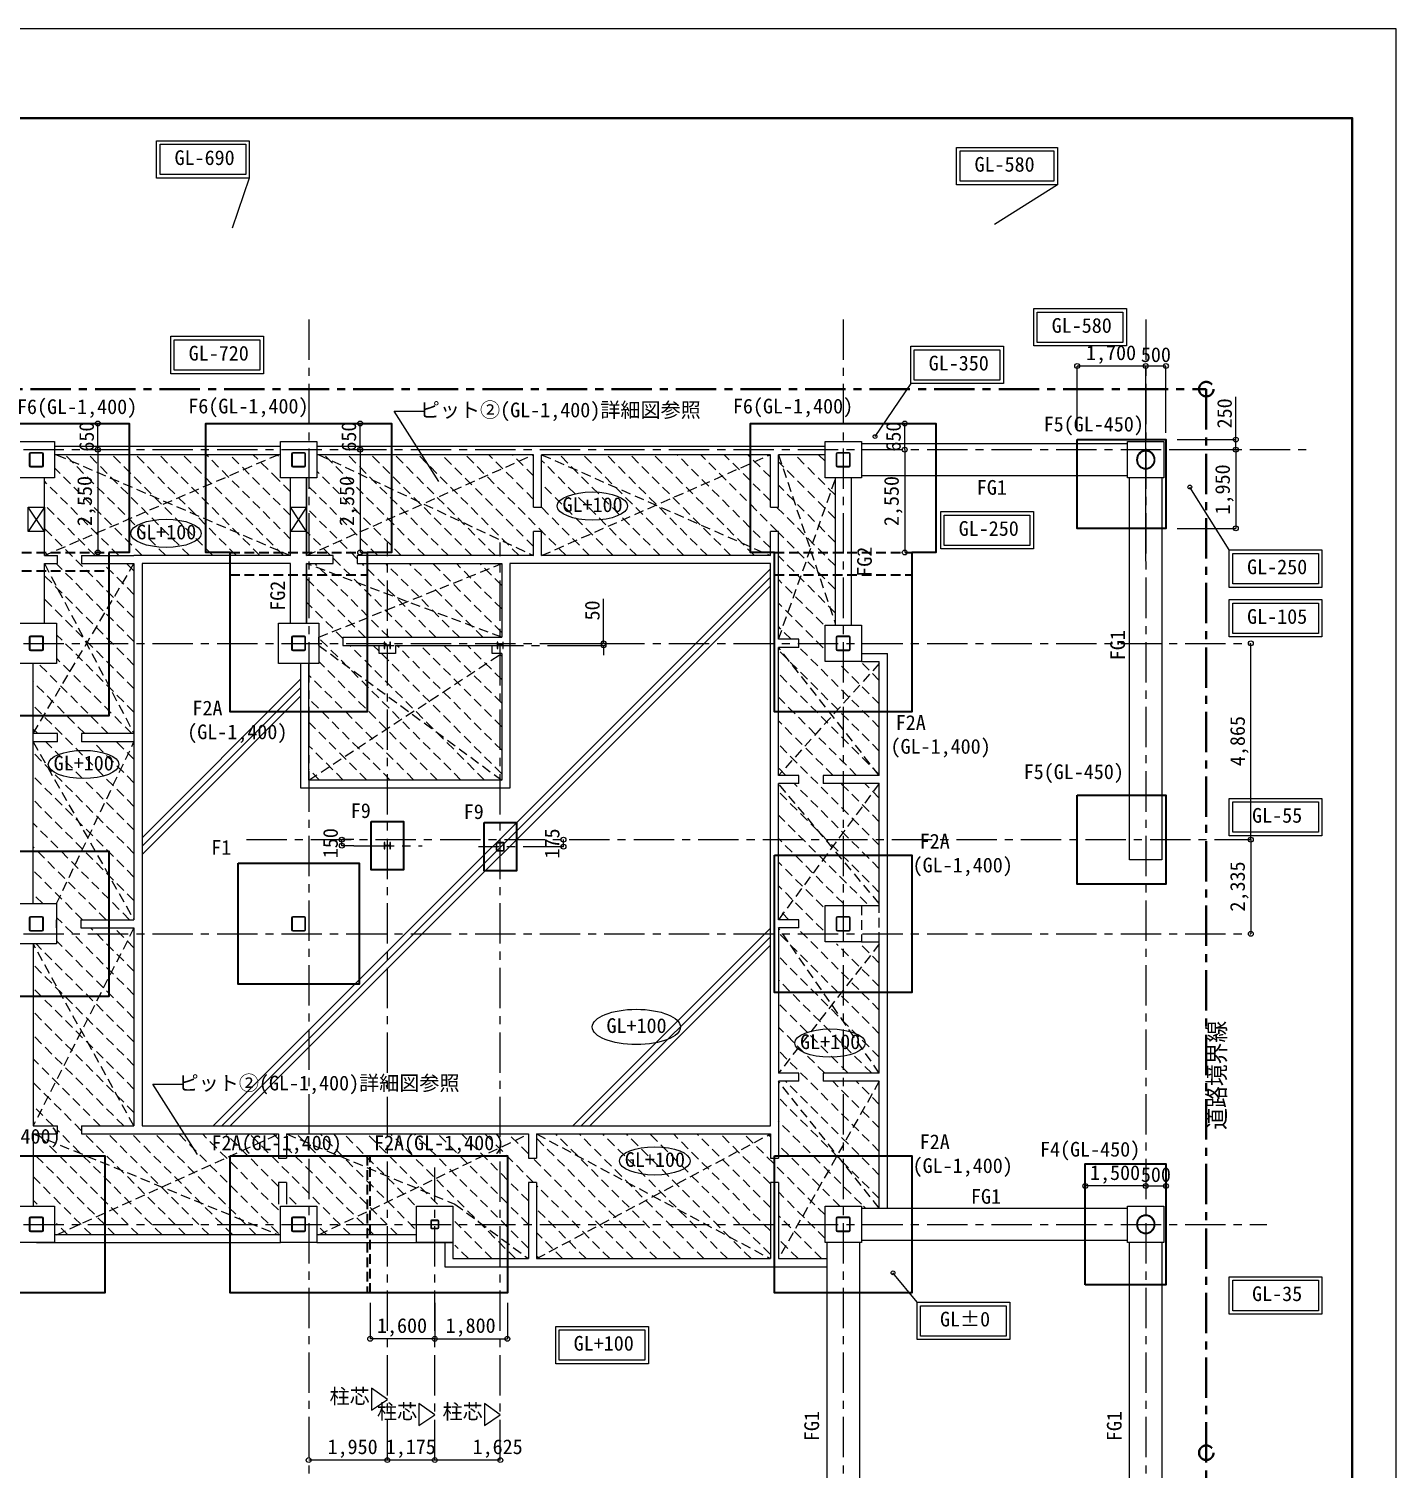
# Model space of a CAD drawing. Units: millimetres at full size, sheet at 1:200. Extents: x -104640 to 71710, y -46154 to 74864.
# Drawn here: x 37814 to 71710, y 39166 to 74864 of the extents above; entities that cross this region are included whole.
import ezdxf
from ezdxf.enums import TextEntityAlignment as Align

# ---------------------------------------------------------------- set-up
doc = ezdxf.new("R2010")
doc.units = ezdxf.units.MM
doc.header["$LTSCALE"] = 200
doc.linetypes.add('CHAIN1', pattern=[8, 5, -1, 1, -1])
doc.linetypes.add('DASHED1', pattern=[1.8, 1.2, -0.6])
for name, color, linetype, lineweight in [('0-0_基準線', 7, 'Continuous', 18), ('0-1_躯体', 2, 'Continuous', 18), ('0-2_間仕切り', 3, 'Continuous', 25), ('0-5_仕上げ', 4, 'Continuous', 9), ('0-7_寸法', 4, 'Continuous', 9), ('0-8_補助線', 4, 'Continuous', 9), ('0-C_ガス設備', 7, 'Continuous', 18), ('0-D_防災設備', 6, 'CHAIN1', 40), ('0-F_', 4, 'Continuous', 9), ('2-2_間仕切り', 1, 'Continuous', 18)]:
    doc.layers.add(name, color=color, linetype=linetype, lineweight=lineweight)
doc.styles.add('ＭＳ ゴシック', font='')
doc.styles.get('ＭＳ ゴシック').set_extended_font_data('MS Gothic')

# ---------------------------------------------------------------- blocks, each defined once
blk = doc.blocks.new('_Small(1)')
at = {"layer": '0-7_寸法', "color": 1, "lineweight": 18}
blk.add_circle((0, 0), 50, dxfattribs=at)

msp = doc.modelspace()

# ---------------------------------------------------------------- linework, layer by layer
at = {"layer": '0-0_基準線'}
for p, q in [((37826.8, 64328.3), (37826.8, 64038.3)), ((37838.8, 64328.3), (37838.8, 64038.3)), ((38146.8, 64358.3), (37856.8, 64358.3)), ((38146.8, 64346.3), (37856.8, 64346.3)), ((38164.8, 64038.3), (38164.8, 64328.3)), ((38176.8, 64038.3), (38176.8, 64328.3)), ((44326.8, 64328.3), (44326.8, 64038.3)), ((44338.8, 64328.3), (44338.8, 64038.3)), ((44646.8, 64358.3), (44356.8, 64358.3)), ((44646.8, 64346.3), (44356.8, 64346.3)), ((44664.8, 64038.3), (44664.8, 64328.3)), ((44676.8, 64038.3), (44676.8, 64328.3)), ((57826.8, 64328.3), (57826.8, 64038.3)), ((57838.8, 64328.3), (57838.8, 64038.3)), ((58146.8, 64358.3), (57856.8, 64358.3)), ((58146.8, 64346.3), (57856.8, 64346.3)), ((58164.8, 64038.3), (58164.8, 64328.3)), ((58176.8, 64038.3), (58176.8, 64328.3)), ((37856.8, 64020.3), (38146.8, 64020.3)), ((37856.8, 64008.3), (38146.8, 64008.3)), ((44356.8, 64020.3), (44646.8, 64020.3)), ((44356.8, 64008.3), (44646.8, 64008.3)), ((57856.8, 64020.3), (58146.8, 64020.3)), ((57856.8, 64008.3), (58146.8, 64008.3)), ((37826.8, 59778.3), (37826.8, 59488.3)), ((37838.8, 59778.3), (37838.8, 59488.3)), ((38146.8, 59808.3), (37856.8, 59808.3)), ((38146.8, 59796.3), (37856.8, 59796.3)), ((38164.8, 59488.3), (38164.8, 59778.3)), ((38176.8, 59488.3), (38176.8, 59778.3)), ((44326.8, 59778.3), (44326.8, 59488.3)), ((44338.8, 59778.3), (44338.8, 59488.3)), ((44646.8, 59808.3), (44356.8, 59808.3)), ((44646.8, 59796.3), (44356.8, 59796.3)), ((44664.8, 59488.3), (44664.8, 59778.3)), ((44676.8, 59488.3), (44676.8, 59778.3)), ((57826.8, 59778.3), (57826.8, 59488.3)), ((57838.8, 59778.3), (57838.8, 59488.3)), ((58146.8, 59808.3), (57856.8, 59808.3)), ((58146.8, 59796.3), (57856.8, 59796.3)), ((58164.8, 59488.3), (58164.8, 59778.3)), ((58176.8, 59488.3), (58176.8, 59778.3)), ((37856.8, 59470.3), (38146.8, 59470.3)), ((37856.8, 59458.3), (38146.8, 59458.3)), ((44356.8, 59470.3), (44646.8, 59470.3)), ((44356.8, 59458.3), (44646.8, 59458.3)), ((46758.8, 59586.8), (46644.8, 59586.8)), ((46644.8, 59579.8), (46758.8, 59579.8)), ((49558.8, 59586.8), (49444.8, 59586.8)), ((49444.8, 59579.8), (49558.8, 59579.8)), ((57856.8, 59470.3), (58146.8, 59470.3)), ((57856.8, 59458.3), (58146.8, 59458.3)), ((46758.8, 54621.8), (46644.8, 54621.8)), ((49401.8, 54670.8), (49401.8, 54515.8)), ((49410.8, 54670.8), (49410.8, 54515.8)), ((49579.3, 54693.3), (49424.3, 54693.3)), ((49579.3, 54684.3), (49424.3, 54684.3)), ((49592.8, 54515.8), (49592.8, 54670.8)), ((49601.8, 54515.8), (49601.8, 54670.8)), ((46644.8, 54614.8), (46758.8, 54614.8)), ((49424.3, 54502.3), (49579.3, 54502.3)), ((49424.3, 54493.3), (49579.3, 54493.3)), ((38146.8, 52858.3), (37856.8, 52858.3)), ((38146.8, 52846.3), (37856.8, 52846.3)), ((44646.8, 52858.3), (44356.8, 52858.3)), ((44646.8, 52846.3), (44356.8, 52846.3)), ((58146.8, 52858.3), (57856.8, 52858.3)), ((58146.8, 52846.3), (57856.8, 52846.3)), ((37826.8, 52828.3), (37826.8, 52538.3)), ((37838.8, 52828.3), (37838.8, 52538.3)), ((37856.8, 52520.3), (38146.8, 52520.3)), ((37856.8, 52508.3), (38146.8, 52508.3)), ((38164.8, 52538.3), (38164.8, 52828.3)), ((38176.8, 52538.3), (38176.8, 52828.3)), ((44326.8, 52828.3), (44326.8, 52538.3)), ((44338.8, 52828.3), (44338.8, 52538.3)), ((44356.8, 52520.3), (44646.8, 52520.3)), ((44356.8, 52508.3), (44646.8, 52508.3)), ((44664.8, 52538.3), (44664.8, 52828.3)), ((44676.8, 52538.3), (44676.8, 52828.3)), ((57826.8, 52828.3), (57826.8, 52538.3)), ((57838.8, 52828.3), (57838.8, 52538.3)), ((57856.8, 52520.3), (58146.8, 52520.3)), ((57856.8, 52508.3), (58146.8, 52508.3)), ((58164.8, 52538.3), (58164.8, 52828.3)), ((58176.8, 52538.3), (58176.8, 52828.3)), ((37826.8, 45378.3), (37826.8, 45088.3)), ((37838.8, 45378.3), (37838.8, 45088.3)), ((38146.8, 45408.3), (37856.8, 45408.3)), ((38146.8, 45396.3), (37856.8, 45396.3)), ((38164.8, 45088.3), (38164.8, 45378.3)), ((38176.8, 45088.3), (38176.8, 45378.3)), ((44326.8, 45378.3), (44326.8, 45088.3)), ((44338.8, 45378.3), (44338.8, 45088.3)), ((44646.8, 45408.3), (44356.8, 45408.3)), ((44646.8, 45396.3), (44356.8, 45396.3)), ((44664.8, 45088.3), (44664.8, 45378.3)), ((44676.8, 45088.3), (44676.8, 45378.3)), ((57826.8, 45378.3), (57826.8, 45088.3)), ((57838.8, 45378.3), (57838.8, 45088.3)), ((58146.8, 45408.3), (57856.8, 45408.3)), ((58146.8, 45396.3), (57856.8, 45396.3)), ((58164.8, 45088.3), (58164.8, 45378.3)), ((58176.8, 45088.3), (58176.8, 45378.3)), ((37856.8, 45070.3), (38146.8, 45070.3)), ((37856.8, 45058.3), (38146.8, 45058.3)), ((44356.8, 45070.3), (44646.8, 45070.3)), ((44356.8, 45058.3), (44646.8, 45058.3)), ((47776.8, 45310.8), (47776.8, 45155.8)), ((47785.8, 45310.8), (47785.8, 45155.8)), ((47954.3, 45333.3), (47799.3, 45333.3)), ((47954.3, 45324.3), (47799.3, 45324.3)), ((47799.3, 45142.3), (47954.3, 45142.3)), ((47799.3, 45133.3), (47954.3, 45133.3)), ((47967.8, 45155.8), (47967.8, 45310.8)), ((47976.8, 45155.8), (47976.8, 45310.8)), ((57856.8, 45070.3), (58146.8, 45070.3)), ((57856.8, 45058.3), (58146.8, 45058.3))]:
    msp.add_line(p, q, dxfattribs=at)
at = {"layer": '0-0_基準線', "color": 6, "lineweight": 40}
msp.add_lwpolyline([(70618.7, 18050.8), (-8581.3, 18050.8), (-8581.3, 72650.8), (70618.7, 72650.8)], close=True, dxfattribs=at)
at = {"layer": '0-0_基準線'}
for points in [[(46636.8, 59594.8), (46636.8, 59658.3), (46626.8, 59658.3), (46626.8, 59508.3), (46636.8, 59508.3), (46636.8, 59571.8)], [(46776.8, 59508.3), (46776.8, 59658.3), (46766.8, 59658.3), (46766.8, 59594.8)], [(49436.8, 59594.8), (49436.8, 59658.3), (49426.8, 59658.3), (49426.8, 59508.3), (49436.8, 59508.3), (49436.8, 59571.8)], [(49576.8, 59508.3), (49576.8, 59658.3), (49566.8, 59658.3), (49566.8, 59594.8)], [(46766.8, 59571.8), (46766.8, 59508.3), (46776.8, 59508.3)], [(49566.8, 59571.8), (49566.8, 59508.3), (49576.8, 59508.3)], [(46636.8, 54629.8), (46636.8, 54693.3), (46626.8, 54693.3), (46626.8, 54543.3), (46636.8, 54543.3), (46636.8, 54606.8)], [(46776.8, 54543.3), (46776.8, 54693.3), (46766.8, 54693.3), (46766.8, 54629.8)], [(46766.8, 54606.8), (46766.8, 54543.3), (46776.8, 54543.3)]]:
    msp.add_lwpolyline(points, dxfattribs=at)
for centre, radius, start, end in [((37856.8, 64328.3), 30, 90, 180), ((37856.8, 64328.3), 18, 90, 180), ((38146.8, 64328.3), 30, 0, 90), ((38146.8, 64328.3), 18, 0, 90), ((44356.8, 64328.3), 30, 90, 180), ((44356.8, 64328.3), 18, 90, 180), ((44646.8, 64328.3), 30, 0, 90), ((44646.8, 64328.3), 18, 0, 90), ((57856.8, 64328.3), 30, 90, 180), ((57856.8, 64328.3), 18, 90, 180), ((58146.8, 64328.3), 30, 0, 90), ((58146.8, 64328.3), 18, 0, 90), ((65501.8, 64183.3), 228.6, 0, 180), ((65501.8, 64183.3), 212.6, 0, 180), ((37856.8, 64038.3), 30, 180, 270), ((37856.8, 64038.3), 18, 180, 270), ((38146.8, 64038.3), 18, 270, 0), ((38146.8, 64038.3), 30, 270, 0), ((44356.8, 64038.3), 30, 180, 270), ((44356.8, 64038.3), 18, 180, 270), ((44646.8, 64038.3), 18, 270, 0), ((44646.8, 64038.3), 30, 270, 0), ((57856.8, 64038.3), 30, 180, 270), ((57856.8, 64038.3), 18, 180, 270), ((58146.8, 64038.3), 18, 270, 0), ((58146.8, 64038.3), 30, 270, 0), ((65501.8, 64183.3), 228.6, 180, 0), ((65501.8, 64183.3), 212.6, 180, 0), ((37856.8, 59778.3), 30, 90, 180), ((37856.8, 59778.3), 18, 90, 180), ((38146.8, 59778.3), 30, 0, 90), ((38146.8, 59778.3), 18, 0, 90), ((44356.8, 59778.3), 30, 90, 180), ((44356.8, 59778.3), 18, 90, 180), ((44646.8, 59778.3), 30, 0, 90), ((44646.8, 59778.3), 18, 0, 90), ((57856.8, 59778.3), 30, 90, 180), ((57856.8, 59778.3), 18, 90, 180), ((58146.8, 59778.3), 30, 0, 90), ((58146.8, 59778.3), 18, 0, 90), ((37856.8, 59488.3), 30, 180, 270), ((37856.8, 59488.3), 18, 180, 270), ((38146.8, 59488.3), 18, 270, 0), ((38146.8, 59488.3), 30, 270, 0), ((44356.8, 59488.3), 30, 180, 270), ((44356.8, 59488.3), 18, 180, 270), ((44646.8, 59488.3), 18, 270, 0), ((44646.8, 59488.3), 30, 270, 0), ((46644.8, 59594.8), 8, 180, 270), ((46644.8, 59571.8), 8, 90, 180), ((46758.8, 59594.8), 8, 270, 0), ((46758.8, 59571.8), 8, 0, 90), ((49444.8, 59594.8), 8, 180, 270), ((49444.8, 59571.8), 8, 90, 180), ((49558.8, 59594.8), 8, 270, 0), ((49558.8, 59571.8), 8, 0, 90), ((57856.8, 59488.3), 30, 180, 270), ((57856.8, 59488.3), 18, 180, 270), ((58146.8, 59488.3), 18, 270, 0), ((58146.8, 59488.3), 30, 270, 0), ((46644.8, 54629.8), 8, 180, 270), ((46758.8, 54629.8), 8, 270, 0), ((49424.3, 54670.8), 22.5, 90, 180), ((49424.3, 54670.8), 13.5, 90, 180), ((49579.3, 54670.8), 22.5, 0, 90), ((49579.3, 54670.8), 13.5, 0, 90), ((46644.8, 54606.8), 8, 90, 180), ((46758.8, 54606.8), 8, 0, 90), ((49424.3, 54515.8), 22.5, 180, 270), ((49424.3, 54515.8), 13.5, 180, 270), ((49579.3, 54515.8), 13.5, 270, 0), ((49579.3, 54515.8), 22.5, 270, 0), ((37856.8, 52828.3), 30, 90, 180), ((37856.8, 52828.3), 18, 90, 180), ((38146.8, 52828.3), 30, 0, 90), ((38146.8, 52828.3), 18, 0, 90), ((44356.8, 52828.3), 30, 90, 180), ((44356.8, 52828.3), 18, 90, 180), ((44646.8, 52828.3), 30, 0, 90), ((44646.8, 52828.3), 18, 0, 90), ((57856.8, 52828.3), 30, 90, 180), ((57856.8, 52828.3), 18, 90, 180), ((58146.8, 52828.3), 30, 0, 90), ((58146.8, 52828.3), 18, 0, 90), ((37856.8, 52538.3), 30, 180, 270), ((37856.8, 52538.3), 18, 180, 270), ((38146.8, 52538.3), 18, 270, 0), ((38146.8, 52538.3), 30, 270, 0), ((44356.8, 52538.3), 30, 180, 270), ((44356.8, 52538.3), 18, 180, 270), ((44646.8, 52538.3), 18, 270, 0), ((44646.8, 52538.3), 30, 270, 0), ((57856.8, 52538.3), 30, 180, 270), ((57856.8, 52538.3), 18, 180, 270), ((58146.8, 52538.3), 18, 270, 0), ((58146.8, 52538.3), 30, 270, 0), ((37856.8, 45378.3), 30, 90, 180), ((37856.8, 45378.3), 18, 90, 180), ((38146.8, 45378.3), 30, 0, 90), ((38146.8, 45378.3), 18, 0, 90), ((44356.8, 45378.3), 30, 90, 180), ((44356.8, 45378.3), 18, 90, 180), ((44646.8, 45378.3), 30, 0, 90), ((44646.8, 45378.3), 18, 0, 90), ((57856.8, 45378.3), 30, 90, 180), ((57856.8, 45378.3), 18, 90, 180), ((58146.8, 45378.3), 30, 0, 90), ((58146.8, 45378.3), 18, 0, 90), ((65501.8, 45233.3), 228.6, 0, 180), ((65501.8, 45233.3), 212.6, 0, 180), ((37856.8, 45088.3), 30, 180, 270), ((37856.8, 45088.3), 18, 180, 270), ((38146.8, 45088.3), 18, 270, 0), ((38146.8, 45088.3), 30, 270, 0), ((44356.8, 45088.3), 30, 180, 270), ((44356.8, 45088.3), 18, 180, 270), ((44646.8, 45088.3), 18, 270, 0), ((44646.8, 45088.3), 30, 270, 0), ((47799.3, 45310.8), 22.5, 90, 180), ((47799.3, 45155.8), 22.5, 180, 270), ((47799.3, 45310.8), 13.5, 90, 180), ((47799.3, 45155.8), 13.5, 180, 270), ((47954.3, 45310.8), 22.5, 0, 90), ((47954.3, 45310.8), 13.5, 0, 90), ((47954.3, 45155.8), 13.5, 270, 0), ((47954.3, 45155.8), 22.5, 270, 0), ((57856.8, 45088.3), 30, 180, 270), ((57856.8, 45088.3), 18, 180, 270), ((58146.8, 45088.3), 18, 270, 0), ((58146.8, 45088.3), 30, 270, 0), ((65501.8, 45233.3), 228.6, 180, 0), ((65501.8, 45233.3), 212.6, 180, 0)]:
    msp.add_arc(centre, radius, start, end, dxfattribs=at)
at = {"layer": '0-1_躯体', "linetype": 'DASHED1', "lineweight": 35}
for p, q in [((36201.8, 61883.1), (39801.8, 61883.1)), ((42801.8, 61883.1), (46201.8, 61883.1)), ((56301.8, 61883.1), (59701.8, 61883.1)), ((36201.8, 61433.3), (39801.8, 61433.3)), ((42801.8, 61333.3), (46201.8, 61333.3)), ((56301.8, 61333.3), (59701.8, 61333.3)), ((46201.8, 46933.3), (46201.8, 43533.3)), ((46276.8, 43533.3), (46276.8, 46933.3))]:
    msp.add_line(p, q, dxfattribs=at)
at = {"layer": '0-1_躯体', "lineweight": 35}
msp.add_line((42801.8, 46933.3), (46276.8, 46933.3), dxfattribs=at)
for points in [[(35701.8, 65083.1), (40301.8, 65083.1), (40301.8, 61883.1), (39801.8, 61883.1)], [(42801.8, 61883.1), (42201.8, 61883.1), (42201.8, 65083.1), (46801.8, 65083.1), (46801.8, 61883.1), (46201.8, 61883.1)], [(56301.8, 61883.1), (55701.8, 61883.1), (55701.8, 65083.1), (60301.8, 65083.1), (60301.8, 61883.1), (59701.8, 61883.1)], [(39801.8, 61883.1), (39801.8, 57833.3), (36201.8, 57833.3), (36201.8, 61883.1)], [(46201.8, 61883.1), (46201.8, 58983.3), (46201.8, 57933.3), (42801.8, 57933.3), (42801.8, 61883.1)], [(59701.8, 61883.1), (59701.8, 57933.3), (56301.8, 57933.3), (56301.8, 61883.1)], [(46276.8, 43533.3), (42801.8, 43533.3), (42801.8, 46933.3)], [(46276.8, 46933.3), (49676.8, 46933.3), (49676.8, 43533.3), (46276.8, 43533.3)]]:
    msp.add_lwpolyline(points, dxfattribs=at)
for points in [[(63801.8, 64683.3), (66001.7, 64683.3), (66001.7, 62483.3), (63801.8, 62483.3)], [(63801.8, 55868.3), (66001.7, 55868.3), (66001.7, 53668.3), (63801.8, 53668.3)], [(46301.8, 55218.3), (47101.8, 55218.3), (47101.8, 54018.3), (46301.8, 54018.3)], [(49101.8, 55193.3), (49901.8, 55193.3), (49901.8, 53993.3), (49101.8, 53993.3)], [(36201.8, 54483.3), (39801.8, 54483.3), (39801.8, 50883.3), (36201.8, 50883.3)], [(56301.8, 54383.3), (59701.8, 54383.3), (59701.8, 50983.3), (56301.8, 50983.3)], [(43001.8, 54183.3), (46001.8, 54183.3), (46001.8, 51183.3), (43001.8, 51183.3)], [(36301.8, 46933.3), (39701.8, 46933.3), (39701.8, 43533.3), (36301.8, 43533.3)], [(56301.8, 46933.3), (59701.8, 46933.3), (59701.8, 43533.3), (56301.8, 43533.3)], [(64001.7, 43733.3), (64001.7, 46733.3), (66001.8, 46733.3), (66001.8, 43733.3)]]:
    msp.add_lwpolyline(points, close=True, dxfattribs=at)
at = {"layer": '0-2_間仕切り'}
for p, q in [((44051.8, 64508.3), (38451.8, 64508.3)), ((44051.8, 64308.3), (38451.8, 64308.3)), ((57551.8, 64508.3), (44951.8, 64508.3)), ((50326.8, 64308.3), (44951.8, 64308.3)), ((50326.8, 63008.3), (50326.8, 64308.3)), ((50526.8, 63008.3), (50526.8, 64308.3)), ((56196.8, 64308.3), (50526.8, 64308.3)), ((56196.8, 63008.3), (56196.8, 64308.3)), ((56396.8, 63008.3), (56396.8, 64308.3)), ((57551.8, 64308.3), (56396.8, 64308.3)), ((58451.8, 64583.3), (65051.8, 64583.3)), ((38201.8, 61808.3), (38201.8, 63733.3)), ((44301.8, 61808.3), (44301.8, 63733.3)), ((44701.8, 63733.3), (44701.8, 61808.3)), ((44701.8, 61808.3), (44701.8, 63733.3)), ((57801.8, 63733.3), (57801.8, 60083.3)), ((58201.8, 63733.3), (58201.8, 60083.3)), ((65051.8, 63783.3), (58451.8, 63783.3)), ((38201.8, 63008.3), (37801.8, 62408.3)), ((38201.8, 62408.3), (37801.8, 63008.3)), ((44701.8, 63008.3), (44301.8, 62408.3)), ((44701.8, 62408.3), (44301.8, 63008.3)), ((50326.8, 63008.3), (50526.8, 63008.3)), ((56196.8, 63008.3), (56396.8, 63008.3)), ((50526.8, 62408.3), (50326.8, 62408.3)), ((50326.8, 61808.3), (50326.8, 62408.3)), ((50526.8, 61808.3), (50526.8, 62408.3)), ((56396.8, 62408.3), (56196.8, 62408.3)), ((56196.8, 61808.3), (56196.8, 62408.3)), ((56396.8, 61808.3), (56396.8, 62408.3)), ((38201.8, 61808.3), (38521.8, 61808.3)), ((38521.8, 61608.3), (38521.8, 61808.3)), ((39121.8, 61808.3), (39121.8, 61608.3)), ((39121.8, 61808.3), (40421.8, 61808.3)), ((44301.8, 61808.3), (40421.8, 61808.3)), ((45356.8, 61808.3), (44701.8, 61808.3)), ((45356.8, 61608.3), (45356.8, 61808.3)), ((45956.8, 61808.3), (45956.8, 61608.3)), ((50326.8, 61808.3), (45956.8, 61808.3)), ((56196.8, 61808.3), (50526.8, 61808.3)), ((56396.8, 59733.3), (56396.8, 61808.3)), ((38201.8, 61608.3), (38521.8, 61608.3)), ((38201.8, 60133.3), (38201.8, 61608.3)), ((39121.8, 61608.3), (40421.8, 61608.3)), ((40421.8, 61608.3), (40421.8, 52783.3)), ((40421.8, 61608.3), (40421.8, 52783.3)), ((44301.8, 60133.3), (44301.8, 61608.3)), ((44701.8, 61608.3), (44701.8, 60133.3)), ((45001.8, 59583.3), (45001.8, 59783.3)), ((45601.8, 59783.3), (45601.8, 59583.3)), ((45601.8, 59783.3), (49536.8, 59783.3)), ((56902.4, 59733.3), (56396.8, 59733.3)), ((56902.4, 59533.3), (56902.4, 59733.3)), ((45601.8, 59583.3), (46501.8, 59583.3)), ((46901.8, 59583.3), (49301.8, 59583.3)), ((56902.4, 59533.3), (56396.8, 59533.3)), ((56396.8, 56358.3), (56396.8, 59533.3)), ((58451.8, 59383.3), (59096.8, 59383.3)), ((59096.8, 45633.3), (59096.8, 59383.3)), ((37921.8, 53183.3), (37921.8, 59133.3)), ((58451.8, 59183.3), (58896.8, 59183.3)), ((58896.8, 56358.3), (58896.8, 59183.3)), ((38521.8, 57395.8), (37921.8, 57395.8)), ((38521.8, 57195.8), (37921.8, 57195.8)), ((38521.8, 57195.8), (38521.8, 57395.8)), ((39121.8, 57395.8), (39121.8, 57195.8)), ((40421.8, 57395.8), (39121.8, 57395.8)), ((40421.8, 57195.8), (39121.8, 57195.8)), ((56902.4, 56358.3), (56396.8, 56358.3)), ((56902.4, 56158.3), (56396.8, 56158.3)), ((56396.8, 52783.3), (56396.8, 56158.3)), ((56902.4, 56158.3), (56902.4, 56358.3)), ((57502.4, 56358.3), (57502.4, 56158.3)), ((58896.8, 56358.3), (57502.4, 56358.3)), ((58896.8, 56158.3), (57502.4, 56158.3)), ((58896.8, 53133.3), (58896.8, 56158.3)), ((57551.8, 53133.3), (58451.8, 53133.3)), ((38501.8, 52583.3), (38501.8, 52783.3)), ((39101.8, 52783.3), (39101.8, 52583.3)), ((39101.8, 52783.3), (40421.8, 52783.3)), ((39101.8, 52583.3), (40421.8, 52583.3)), ((40421.8, 52583.3), (40421.8, 47673.3)), ((40421.8, 52583.3), (40421.8, 47673.3)), ((56901.8, 52783.3), (56396.8, 52783.3)), ((56901.8, 52583.3), (56396.8, 52583.3)), ((56396.8, 52583.3), (56396.8, 48978.3)), ((56901.8, 52583.3), (56901.8, 52783.3)), ((37921.8, 52183.3), (37921.8, 47673.3)), ((58451.8, 52233.3), (58896.8, 52233.3)), ((58896.8, 48978.3), (58896.8, 52233.3)), ((56902.4, 48978.3), (56396.8, 48978.3)), ((56902.4, 48778.3), (56902.4, 48978.3)), ((57502.4, 48978.3), (57502.4, 48778.3)), ((58896.8, 48978.3), (57502.4, 48978.3)), ((56902.4, 48778.3), (56396.8, 48778.3)), ((56396.8, 48778.3), (56396.8, 46873.3)), ((58896.8, 48778.3), (57502.4, 48778.3)), ((58896.8, 45633.3), (58896.8, 48778.3)), ((37921.8, 47673.3), (38521.8, 47673.3)), ((38521.8, 47473.3), (38521.8, 47673.3)), ((39121.8, 47673.3), (39121.8, 47473.3)), ((39121.8, 47673.3), (40421.8, 47673.3)), ((37921.8, 47473.3), (38521.8, 47473.3)), ((37921.8, 47473.3), (37921.8, 45683.3)), ((39121.8, 47473.3), (44001.8, 47473.3)), ((44001.8, 47473.3), (44001.8, 46873.3)), ((44201.8, 47473.3), (50199.3, 47473.3)), ((44201.8, 47473.3), (44201.8, 46873.3)), ((50199.3, 47473.3), (50199.3, 46873.3)), ((50399.3, 47473.3), (56196.8, 47473.3)), ((50399.3, 47473.3), (50399.3, 46873.3)), ((50446.8, 47473.3), (50448.8, 47473.3)), ((56196.8, 47473.3), (56196.8, 46873.3)), ((44001.8, 46873.3), (44201.8, 46873.3)), ((50199.3, 46873.3), (50399.3, 46873.3)), ((56196.8, 46873.3), (56396.8, 46873.3)), ((44201.8, 46273.3), (44001.8, 46273.3)), ((44001.8, 46273.3), (44001.8, 45733.3)), ((44201.8, 46273.3), (44201.8, 45733.3)), ((50399.3, 46273.3), (50199.3, 46273.3)), ((50199.3, 46273.3), (50199.3, 44383.3)), ((50399.3, 46273.3), (50399.3, 44383.3)), ((56396.8, 46273.3), (56196.8, 46273.3)), ((56196.8, 46273.3), (56196.8, 44383.3)), ((56396.8, 46273.3), (56396.8, 44383.3)), ((58451.8, 45633.3), (65051.8, 45633.3)), ((38451.8, 44983.3), (44051.8, 44983.3)), ((44951.8, 44983.3), (47426.8, 44983.3)), ((38001.8, 44783.3), (44051.8, 44783.3)), ((44951.8, 44783.3), (48326.8, 44783.3)), ((48326.8, 44783.3), (48326.8, 44383.3)), ((57601.8, 36083.3), (57601.8, 44783.3)), ((58401.8, 44783.3), (58401.8, 36083.3)), ((65051.8, 44833.3), (58451.8, 44833.3)), ((65101.8, 36083.3), (65101.8, 44783.3)), ((65901.8, 44783.3), (65901.8, 36083.3)), ((48326.8, 44383.3), (50199.3, 44383.3)), ((50399.3, 44383.3), (56196.8, 44383.3)), ((56396.8, 44383.3), (57601.8, 44383.3))]:
    msp.add_line(p, q, dxfattribs=at)
at = {"layer": '0-2_間仕切り', "linetype": 'DASHED1'}
for p, q in [((58451.8, 53133.3), (58451.8, 52233.3)), ((58896.8, 52233.3), (58896.8, 53133.3)), ((48326.8, 44783.3), (48326.8, 44383.3)), ((48326.8, 44383.3), (48328.8, 44383.3))]:
    msp.add_line(p, q, dxfattribs=at)
at = {"layer": '0-2_間仕切り'}
for points in [[(37551.8, 64633.3), (38451.8, 64633.3), (38451.8, 63733.3), (37551.8, 63733.3)], [(44051.8, 64633.3), (44951.8, 64633.3), (44951.8, 63733.3), (44051.8, 63733.3)], [(57551.8, 64633.3), (58451.8, 64633.3), (58451.8, 63733.3), (57551.8, 63733.3)], [(65051.8, 64633.3), (65951.8, 64633.3), (65951.8, 63733.3), (65051.8, 63733.3)], [(37801.8, 62408.3), (37801.8, 63008.3), (38201.8, 63008.3), (38201.8, 62408.3)], [(44301.8, 62408.3), (44301.8, 63008.3), (44701.8, 63008.3), (44701.8, 62408.3)], [(37501.8, 60133.3), (38501.8, 60133.3), (38501.8, 59133.3), (37501.8, 59133.3)], [(44001.8, 60133.3), (45001.8, 60133.3), (45001.8, 59133.3), (44001.8, 59133.3)], [(57551.8, 60083.3), (58451.8, 60083.3), (58451.8, 59183.3), (57551.8, 59183.3)], [(37501.8, 53183.3), (38501.8, 53183.3), (38501.8, 52183.3), (37501.8, 52183.3)], [(37551.8, 45683.3), (38451.8, 45683.3), (38451.8, 44783.3), (37551.8, 44783.3)], [(44051.8, 45683.3), (44951.8, 45683.3), (44951.8, 44783.3), (44051.8, 44783.3)], [(47426.8, 45683.3), (48326.8, 45683.3), (48326.8, 44783.3), (47426.8, 44783.3)], [(57551.8, 45683.3), (58451.8, 45683.3), (58451.8, 44783.3), (57551.8, 44783.3)], [(65051.8, 45683.3), (65951.8, 45683.3), (65951.8, 44783.3), (65051.8, 44783.3)]]:
    msp.add_lwpolyline(points, close=True, dxfattribs=at)
for points in [[(65901.8, 63733.3), (65901.8, 54268.3), (65101.8, 54268.3), (65101.8, 63733.3)], [(44301.8, 61608.3), (40621.8, 61608.3), (40621.8, 47673.3), (50646.8, 47673.3), (56196.8, 47673.3), (56196.8, 61608.3), (49736.8, 61608.3)], [(49736.8, 61608.3), (49736.8, 56043.3), (44556.8, 56043.3), (44556.8, 59133.3)], [(44701.8, 60133.3), (44701.8, 61608.3), (45356.8, 61608.3)], [(45956.8, 61608.3), (49536.8, 61608.3), (49536.8, 59783.3)], [(49536.8, 59383.3), (49536.8, 56243.3), (44756.8, 56243.3), (44756.8, 59133.3)], [(46901.8, 59583.3), (46901.8, 59383.3), (46501.8, 59383.3), (46501.8, 59583.3)], [(49536.8, 59383.3), (49301.8, 59383.3), (49301.8, 59583.3)], [(58451.8, 52233.3), (57551.8, 52233.3), (57551.8, 53133.3)], [(58451.8, 53133.3), (58896.8, 53133.3), (58898.8, 53133.3)], [(48126.8, 44783.3), (48126.8, 44183.3), (57601.8, 44183.3)]]:
    msp.add_lwpolyline(points, dxfattribs=at)
at = {"layer": '0-5_仕上げ'}
for p, q in [((43280, 71161.9), (42854.5, 69922.6)), ((63310.3, 70996.8), (61748.1, 70012.8)), ((59675.4, 66070.2), (58789.9, 64756.3)), ((46871.6, 65390.8), (47599.1, 65390.8)), ((47975.1, 63644.4), (46871.6, 65390.8)), ((67568.6, 61948.7), (66593.8, 63506)), ((40892.8, 48708.7), (41620.3, 48708.7)), ((41996.3, 46962.4), (40892.8, 48708.7)), ((59832.6, 43305.1), (59235.4, 44031.2)), ((67568.6, 43934.4), (67570.6, 43934.4))]:
    msp.add_line(p, q, dxfattribs=at)
for points in [[(40981.4, 72089.8), (43280, 72089.8), (43280, 71161.9), (40981.4, 71161.9)], [(41069, 72002.2), (43192.4, 72002.2), (43192.4, 71249.5), (41069, 71249.5)], [(60811.6, 71924.7), (63310.3, 71924.7), (63310.3, 70996.8), (60811.6, 70996.8)], [(60899.2, 71837), (63222.6, 71837), (63222.6, 71084.4), (60899.2, 71084.4)], [(62723.9, 67931.2), (65022.6, 67931.2), (65022.6, 67003.4), (62723.9, 67003.4)], [(62811.6, 67843.6), (64935, 67843.6), (64935, 67091), (62811.6, 67091)], [(41332.2, 67243.8), (43630.9, 67243.8), (43630.9, 66315.9), (41332.2, 66315.9)], [(41419.8, 67156.2), (43543.2, 67156.2), (43543.2, 66403.5), (41419.8, 66403.5)], [(59675.4, 66998.1), (61974.1, 66998.1), (61974.1, 66070.2), (59675.4, 66070.2)], [(59763, 66910.5), (61886.5, 66910.5), (61886.5, 66157.8), (59763, 66157.8)], [(60419.2, 62899.6), (62717.9, 62899.6), (62717.9, 61971.7), (60419.2, 61971.7)], [(60506.8, 62811.9), (62630.3, 62811.9), (62630.3, 62059.3), (60506.8, 62059.3)], [(67568.6, 61948.7), (69867.3, 61948.7), (69867.3, 61020.8), (67568.6, 61020.8)], [(67656.2, 61861.1), (69779.7, 61861.1), (69779.7, 61108.4), (67656.2, 61108.4)], [(67568.6, 60718.5), (69867.3, 60718.5), (69867.3, 59790.6), (67568.6, 59790.6)], [(67656.2, 60630.9), (69779.7, 60630.9), (69779.7, 59878.2), (67656.2, 59878.2)], [(67568.6, 55789.6), (69867.3, 55789.6), (69867.3, 54861.7), (67568.6, 54861.7)], [(67656.2, 55702), (69779.7, 55702), (69779.7, 54949.3), (67656.2, 54949.3)], [(67568.6, 43934.4), (69867.3, 43934.4), (69867.3, 43006.5), (67568.6, 43006.5)], [(67656.2, 43846.8), (69779.7, 43846.8), (69779.7, 43094.2), (67656.2, 43094.2)], [(59832.6, 43305.1), (62131.2, 43305.1), (62131.2, 42377.2), (59832.6, 42377.2)], [(59920.2, 43217.5), (62043.6, 43217.5), (62043.6, 42464.8), (59920.2, 42464.8)], [(50875.3, 42705.3), (53174, 42705.3), (53174, 41777.4), (50875.3, 41777.4)], [(50962.9, 42617.7), (53086.3, 42617.7), (53086.3, 41865), (50962.9, 41865)]]:
    msp.add_lwpolyline(points, close=True, dxfattribs=at)
for centre in [(58790.9, 64757.3), (66594.8, 63507.1), (59236.4, 44032.3)]:
    msp.add_circle(centre, 46.8, dxfattribs=at)
for centre, major_axis, ratio in [((51784.5, 63036.3), (-873.7, 0), 0.399522), ((41216.5, 62359.5), (-873.7, 0), 0.399522), ((39171, 56631.5), (-873.7, 0), 0.399522), ((52874.6, 50125.2), (-1094.4, 0), 0.400389), ((57674.4, 49726), (-875.5, 0), 0.400389), ((53331.2, 46806.2), (-875.5, 0), 0.400389)]:
    msp.add_ellipse(centre, major_axis=major_axis, ratio=ratio, dxfattribs=at)
at = {"layer": '0-7_寸法'}
for p, q in [((63801.8, 64936.4), (63801.8, 66506.2)), ((65501.8, 66506.2), (63801.8, 66506.2)), ((65501.8, 64936.4), (65501.8, 66506.2)), ((65501.8, 61672.5), (65501.8, 66506.2)), ((66001.8, 66506.2), (65501.8, 66506.2)), ((66001.8, 64850.1), (66001.8, 66506.2)), ((39526.9, 64433.3), (39526.9, 65083.1)), ((46026.9, 64433.3), (46026.9, 65083.1)), ((59526.9, 64433.3), (59526.9, 65083.1)), ((66283.5, 64683.3), (67734.3, 64683.3)), ((39526.9, 64433.3), (39526.9, 61883.1)), ((46026.9, 64433.3), (46026.9, 61883.1)), ((59526.9, 64433.3), (59526.9, 61883.1)), ((66224.6, 64433.3), (67734.3, 64433.3)), ((66283.5, 64433.3), (67734.3, 64433.3)), ((67734.3, 64433.3), (67734.3, 62483.3)), ((66283.5, 62483.3), (67734.3, 62483.3)), ((52062, 59633.3), (52062, 60734.9)), ((51067.1, 59633.3), (52062, 59633.3)), ((68105.3, 54768.3), (68105.3, 59633.3)), ((51067.1, 59583.3), (52062, 59583.3)), ((52062, 59583.3), (52062, 59343.3)), ((45872.9, 54768.3), (45572.9, 54768.3)), ((45572.9, 54618.3), (45572.9, 54768.3)), ((45872.9, 54618.3), (45572.9, 54618.3)), ((51067.1, 54593.3), (51067.1, 54768.3)), ((68105.3, 54768.3), (68105.3, 52433.3)), ((65501.8, 46185), (64001.7, 46185)), ((65501.8, 46185), (66001.7, 46185)), ((46276.8, 43289.5), (46276.8, 42395.7)), ((47876.8, 43289.5), (47876.8, 42395.7)), ((47876.8, 43289.5), (47876.8, 42395.7)), ((49676.8, 43289.5), (49676.8, 42395.7)), ((47876.8, 42395.7), (46276.8, 42395.7)), ((47876.8, 42395.7), (49676.8, 42395.7)), ((46701.8, 39391.8), (44751.8, 39391.8)), ((47876.8, 39391.8), (46701.8, 39391.8)), ((49501.8, 39391.8), (47876.8, 39391.8))]:
    msp.add_line(p, q, dxfattribs=at)
msp.add_lwpolyline([(67734.3, 64433.3), (67734.3, 64683.3), (67734.3, 65741.5)], dxfattribs=at)
at = {"layer": '0-8_補助線', "linetype": 'DASHED1'}
for p, q in [((41210.1, 61808.3), (38710.1, 64308.3)), ((41793.9, 61808.3), (39293.9, 64308.3)), ((42377.6, 61808.3), (39877.6, 64308.3)), ((42961.3, 61808.3), (40461.3, 64308.3)), ((43545, 61808.3), (41045, 64308.3)), ((44128.7, 61808.3), (41628.7, 64308.3)), ((44301.8, 62218.9), (42212.4, 64308.3)), ((44296.8, 62807.6), (42796.2, 64308.3)), ((44001.8, 63686.3), (43379.9, 64308.3)), ((44001.8, 64270), (43963.6, 64308.3)), ((47631, 61808.3), (45131, 64308.3)), ((48214.7, 61808.3), (45714.7, 64308.3)), ((48798.5, 61808.3), (46298.5, 64308.3)), ((49382.2, 61808.3), (46882.2, 64308.3)), ((49965.9, 61808.3), (47465.9, 64308.3)), ((50326.8, 62031), (48049.6, 64308.3)), ((51133.3, 61808.3), (48633.3, 64308.3)), ((50326.8, 63198.5), (49217, 64308.3)), ((50326.8, 63782.2), (49800.8, 64308.3)), ((53468.2, 61808.3), (50968.2, 64308.3)), ((54051.9, 61808.3), (51551.9, 64308.3)), ((54635.6, 61808.3), (52135.6, 64308.3)), ((55219.3, 61808.3), (52719.3, 64308.3)), ((55803.1, 61808.3), (53303.1, 64308.3)), ((56196.8, 61998.2), (53886.8, 64308.3)), ((56370.5, 62408.3), (54470.5, 64308.3)), ((56196.8, 63165.6), (55054.2, 64308.3)), ((56196.8, 63749.4), (55637.9, 64308.3)), ((57801.8, 63311.8), (56805.4, 64308.3)), ((57551.8, 64145.5), (57389.1, 64308.3)), ((40626.4, 61808.3), (38451.8, 63982.9)), ((47047.3, 61808.3), (44951.8, 63903.7)), ((52884.5, 61808.3), (50526.8, 64165.9)), ((57801.8, 62728.1), (56396.8, 64133.1)), ((40042.7, 61808.3), (38201.8, 63649.1)), ((44299.6, 63388.5), (44004.9, 63683.3)), ((46463.6, 61808.3), (44701.8, 63570)), ((52300.8, 61808.3), (50526.8, 63582.2)), ((57801.8, 62144.4), (56396.8, 63549.4)), ((39459, 61808.3), (38201.8, 63065.4)), ((45956.8, 61731.3), (44701.8, 62986.3)), ((51717, 61808.3), (50517, 63008.3)), ((57801.8, 61560.6), (56354.2, 63008.3)), ((40421.8, 60261.7), (38201.8, 62481.7)), ((45296.2, 61808.3), (44701.8, 62402.6)), ((57801.8, 60976.9), (56396.8, 62381.9)), ((38291.6, 61808.3), (38201.8, 61898)), ((44712.4, 61808.3), (44701.8, 61818.9)), ((50549.6, 61808.3), (50526.8, 61831)), ((57801.8, 60393.2), (56396.8, 61798.2)), ((40421.8, 59678), (38491.6, 61608.3)), ((40421.8, 60845.4), (39659, 61608.3)), ((40421.8, 61429.1), (40242.7, 61608.3)), ((46737.4, 59783.3), (44912.4, 61608.3)), ((47321.2, 59783.3), (45356.8, 61747.6)), ((47904.9, 59783.3), (46079.9, 61608.3)), ((48488.6, 59783.3), (46663.6, 61608.3)), ((49072.3, 59783.3), (47247.3, 61608.3)), ((49536.8, 59902.5), (47831, 61608.3)), ((49536.8, 60486.2), (48414.7, 61608.3)), ((49536.8, 61069.9), (48998.5, 61608.3)), ((40421.8, 59094.3), (38201.8, 61314.3)), ((46153.7, 59783.3), (44701.8, 61235.2)), ((57501.8, 60109.5), (56396.8, 61214.5)), ((40421.8, 58510.6), (38201.8, 60730.6)), ((45601.8, 59751.4), (44701.8, 60651.4)), ((57501.8, 59525.8), (56396.8, 60630.8)), ((38215.4, 60133.3), (38201.8, 60146.8)), ((56710.6, 59733.3), (56396.8, 60047.1)), ((40421.8, 57926.8), (38501.8, 59846.8)), ((48526.3, 56243.3), (45001.8, 59767.7)), ((40369.2, 57395.8), (38501.8, 59263.1)), ((49110, 56243.3), (45770, 59583.3)), ((46501.8, 59435.2), (46353.7, 59583.3)), ((49536.8, 56400.2), (46553.7, 59383.3)), ((49536.8, 56983.9), (46937.4, 59583.3)), ((49536.8, 57567.6), (47521.2, 59583.3)), ((49536.8, 58151.3), (48104.9, 59583.3)), ((49536.8, 58735), (48688.6, 59583.3)), ((49301.8, 59553.7), (49272.3, 59583.3)), ((49536.8, 59318.7), (49472.3, 59383.3)), ((58896.8, 56963.3), (56396.8, 59463.3)), ((58896.8, 57547.1), (56902.4, 59541.5)), ((39785.5, 57395.8), (38048, 59133.3)), ((47942.6, 56243.3), (45001.8, 59184)), ((58896.8, 58130.8), (57894.3, 59133.3)), ((58896.8, 58714.5), (58478.1, 59133.3)), ((39201.8, 57395.8), (37921.8, 58675.7)), ((47358.9, 56243.3), (44756.8, 58845.3)), ((58896.8, 56379.6), (56396.8, 58879.6)), ((46775.1, 56243.3), (44756.8, 58261.6)), ((58334.5, 56358.3), (56396.8, 58295.9)), ((40421.8, 55592), (37921.8, 58092)), ((38034.3, 57395.8), (37921.8, 57508.3)), ((46191.4, 56243.3), (44756.8, 57677.9)), ((57750.8, 56358.3), (56396.8, 57712.2)), ((40421.8, 55008.3), (38234.3, 57195.8)), ((40421.8, 56175.7), (39401.8, 57195.8)), ((40421.8, 56759.4), (39985.5, 57195.8)), ((58896.8, 54628.5), (56396.8, 57128.5)), ((40421.8, 54424.5), (37921.8, 56924.5)), ((45607.7, 56243.3), (44756.8, 57094.1)), ((45024, 56243.3), (44756.8, 56510.4)), ((56583.3, 56358.3), (56396.8, 56544.8)), ((40421.8, 53840.8), (37921.8, 56340.8)), ((58896.8, 54044.8), (56783.3, 56158.3)), ((58896.8, 55212.2), (57950.8, 56158.3)), ((58896.8, 55795.9), (58534.5, 56158.3)), ((40421.8, 53257.1), (37921.8, 55757.1)), ((58896.8, 53461), (56396.8, 55961)), ((58590.9, 53183.3), (56396.8, 55377.3)), ((40312, 52783.3), (37921.8, 55173.4)), ((58007.2, 53183.3), (56396.8, 54793.6)), ((39728.2, 52783.3), (37921.8, 54589.7)), ((39144.5, 52783.3), (37921.8, 54006)), ((57501.8, 53104.9), (56396.8, 54209.9)), ((57501.8, 52521.2), (56396.8, 53626.2)), ((38160.8, 53183.3), (37921.8, 53422.2)), ((40421.8, 50922.2), (38501.8, 52842.2)), ((56656, 52783.3), (56396.8, 53042.5)), ((40421.8, 51506), (39344.5, 52583.3)), ((40421.8, 52089.7), (39928.2, 52583.3)), ((58896.8, 50542.5), (56856, 52583.3)), ((40421.8, 49754.8), (37993.4, 52183.3)), ((40421.8, 50338.5), (38501.8, 52258.5)), ((58896.8, 49958.7), (56396.8, 52458.7)), ((58896.8, 51126.2), (57839.7, 52183.3)), ((58896.8, 51709.9), (58423.5, 52183.3)), ((58896.8, 49375), (56396.8, 51875)), ((40421.8, 49171.1), (37921.8, 51671.1)), ((40421.8, 48587.4), (37921.8, 51087.4)), ((58709.9, 48978.3), (56396.8, 51291.3)), ((58126.2, 48978.3), (56396.8, 50707.6)), ((40421.8, 48003.7), (37921.8, 50503.7)), ((57542.4, 48978.3), (56396.8, 50123.9)), ((40168.5, 47673.3), (37921.8, 49919.9)), ((39584.8, 47673.3), (37921.8, 49336.2)), ((58896.8, 47040.2), (56396.8, 49540.2)), ((39121.8, 47552.5), (37921.8, 48752.5)), ((58896.8, 46456.4), (56575, 48778.3)), ((58896.8, 47623.9), (57742.4, 48778.3)), ((58896.8, 48207.6), (58326.2, 48778.3)), ((58896.8, 45872.7), (56396.8, 48372.7)), ((38417.4, 47673.3), (37921.8, 48168.8)), ((41117.4, 44973.3), (38521.8, 47568.8)), ((58452.6, 45733.3), (56396.8, 47789)), ((40533.6, 44973.3), (38033.6, 47473.3)), ((41701.1, 44973.3), (39201.1, 47473.3)), ((42284.8, 44973.3), (39784.8, 47473.3)), ((42868.5, 44973.3), (40368.5, 47473.3)), ((43452.2, 44973.3), (40952.2, 47473.3)), ((44001.8, 45007.4), (41535.9, 47473.3)), ((44001.8, 45591.1), (42119.7, 47473.3)), ((44001.8, 46174.8), (42703.4, 47473.3)), ((45787.1, 44973.3), (43287.1, 47473.3)), ((44001.8, 47342.2), (43870.8, 47473.3)), ((46370.8, 44973.3), (44201.8, 47142.2)), ((46954.5, 44973.3), (44454.5, 47473.3)), ((47376.8, 45134.7), (45038.2, 47473.3)), ((47376.8, 45718.4), (45622, 47473.3)), ((47945.7, 45733.3), (46205.7, 47473.3)), ((49879.4, 44383.3), (46789.4, 47473.3)), ((50199.3, 44647), (47373.1, 47473.3)), ((50199.3, 45230.8), (47956.8, 47473.3)), ((50199.3, 45814.5), (48540.5, 47473.3)), ((50324.3, 46273.3), (49124.3, 47473.3)), ((50199.3, 46981.9), (49708, 47473.3)), ((53381.7, 44383.3), (50399.3, 47365.6)), ((53965.4, 44383.3), (50875.4, 47473.3)), ((54549.1, 44383.3), (51459.1, 47473.3)), ((55132.8, 44383.3), (52042.8, 47473.3)), ((55716.6, 44383.3), (52626.6, 47473.3)), ((56196.8, 44486.7), (53210.3, 47473.3)), ((56196.8, 45070.4), (53794, 47473.3)), ((56196.8, 45654.1), (54377.7, 47473.3)), ((56196.8, 46237.9), (54961.4, 47473.3)), ((57551.8, 45466.6), (55545.1, 47473.3)), ((56196.8, 47405.3), (56128.9, 47473.3)), ((57918.9, 45683.3), (56396.8, 47205.3)), ((39949.9, 44973.3), (37921.8, 47001.4)), ((52798, 44383.3), (50308, 46873.3)), ((39366.2, 44973.3), (37921.8, 46417.6)), ((52214.3, 44383.3), (50399.3, 46198.2)), ((38022.5, 45733.3), (37921.8, 45833.9)), ((44443.4, 45733.3), (44201.8, 45974.8)), ((57551.8, 44882.9), (56396.8, 46037.9)), ((51630.5, 44383.3), (50399.3, 45614.5)), ((57467.7, 44383.3), (56396.8, 45454.1)), ((58552.6, 45633.3), (58501.8, 45684)), ((38782.5, 44973.3), (38501.8, 45253.9)), ((45203.4, 44973.3), (45001.8, 45174.8)), ((49295.7, 44383.3), (48376.8, 45302.1)), ((51046.8, 44383.3), (50399.3, 45030.8)), ((48712, 44383.3), (48376.8, 44718.4)), ((56884, 44383.3), (56396.8, 44870.4)), ((50463.1, 44383.3), (50399.3, 44447))]:
    msp.add_line(p, q, dxfattribs=at)
at = {"layer": '0-8_補助線'}
for p, q in [((42388, 47673.3), (56196.8, 61482.1)), ((42598, 47673.3), (56196.8, 61272.1)), ((42808, 47673.3), (56196.8, 61062.1)), ((40621.8, 54816.6), (44556.8, 58751.6)), ((40621.8, 54606.6), (44556.8, 58541.6)), ((40621.8, 54396.6), (44556.8, 58331.6)), ((51297.6, 47673.3), (56196.8, 52572.5)), ((51507.6, 47673.3), (56196.8, 52362.5)), ((51717.6, 47673.3), (56196.8, 52152.5))]:
    msp.add_line(p, q, dxfattribs=at)
at = {"layer": '0-C_ガス設備', "linetype": 'DASHED1'}
for p, q in [((44001.8, 64308.3), (38201.8, 61808.3)), ((38501.8, 64308.3), (44301.8, 61808.3)), ((44701.8, 61808.3), (50326.8, 64308.3)), ((45001.8, 64308.3), (50326.8, 61808.3)), ((50526.8, 61808.3), (56196.8, 64308.3)), ((50526.8, 64308.3), (56196.8, 61808.3)), ((56396.8, 64308.3), (57801.8, 60133.3)), ((56396.8, 59733.3), (57801.8, 63683.3)), ((37921.8, 57395.8), (40421.8, 61608.3)), ((38201.8, 61608.3), (40421.8, 57395.8)), ((49536.8, 59783.3), (44701.8, 61608.3)), ((45001.8, 59783.3), (49536.8, 61608.3)), ((44756.8, 56243.3), (49536.8, 59383.3)), ((45001.8, 59583.3), (49536.8, 56243.3)), ((58896.8, 56358.3), (56396.8, 59533.3)), ((58896.8, 59133.3), (56396.8, 56358.3)), ((37921.8, 57195.8), (40421.8, 52783.3)), ((38501.8, 53183.3), (40421.8, 57195.8)), ((58896.8, 56158.3), (56396.8, 52783.3)), ((58896.8, 53183.3), (56396.8, 56158.3)), ((40421.8, 52583.3), (37921.8, 47673.3)), ((58896.8, 48978.3), (56396.8, 52583.3)), ((40421.8, 47673.3), (37921.8, 52183.3)), ((58896.8, 52183.3), (56396.8, 48978.3)), ((58896.8, 45633.3), (56396.8, 48778.3)), ((58896.8, 48778.3), (56396.8, 44383.3)), ((37921.8, 47473.3), (44001.8, 44973.3)), ((38501.8, 44973.3), (44001.8, 47473.3)), ((44201.8, 47473.3), (48376.8, 45733.3)), ((45001.8, 44973.3), (50199.3, 47473.3)), ((50399.3, 47473.3), (56196.8, 44383.3)), ((50399.3, 44383.3), (56196.8, 47473.3)), ((48376.8, 45733.3), (50199.3, 44383.3))]:
    msp.add_line(p, q, dxfattribs=at)
at = {"layer": '0-D_防災設備'}
for p, q in [((-3743.2, 65933.3), (67001.8, 65933.3)), ((67001.8, 65933.3), (67001.8, 22648.7))]:
    msp.add_line(p, q, dxfattribs=at)
for centre in [(67001.8, 65933.3), (67001.8, 39573.3)]:
    msp.add_circle(centre, 180, dxfattribs=at)
at = {"layer": '0-F_', "linetype": 'CHAIN1'}
for p, q in [((44751.8, 67661.1), (44751.8, 30633.3)), ((58001.8, 67661.1), (58001.8, 30633.3)), ((65501.8, 67661.1), (65501.8, 29633.3)), ((-7119.6, 64433.3), (69501.8, 64433.3)), ((46701.8, 39391.8), (46701.8, 62133.1)), ((49501.8, 39391.8), (49501.8, 62133.1)), ((-7119.6, 59633.3), (68105.3, 59633.3)), ((45872.9, 59583.3), (51067.1, 59583.3)), ((43208.1, 54768.3), (68105.3, 54768.3)), ((45872.9, 54618.3), (47564.1, 54618.3)), ((51067.1, 54593.3), (48961.7, 54593.3)), ((-7119.6, 52433.3), (68105.3, 52433.3)), ((47876.8, 39391.8), (47876.8, 46646.1)), ((-7119.6, 45233.3), (68501.8, 45233.3))]:
    msp.add_line(p, q, dxfattribs=at)
at = {"layer": '0-F_'}
for points in [[(46701.8, 40895.5), (46311.1, 41177.3), (46311.1, 40628.1)], [(47876.8, 40515.5), (47486.1, 40797.2), (47486.1, 40248.1)], [(49501.8, 40515.5), (49111.1, 40797.2), (49111.1, 40248.1)]]:
    msp.add_lwpolyline(points, close=True, dxfattribs=at)
at = {"layer": '2-2_間仕切り'}
msp.add_lwpolyline([(-12290.4, 74863.5), (-12290.4, 15463.5), (71709.6, 15463.5), (71709.6, 74863.5)], close=True, dxfattribs=at)

# ---------------------------------------------------------------- block references
at = {"layer": '0-7_寸法', "xscale": 1.2, "yscale": 1.2}
for p, rotation in [((63801.8, 66506.2), 180), ((65501.8, 66506.2), 180), ((39526.9, 65083.1), 90), ((46026.9, 65083.1), 90), ((59526.9, 65083.1), 90), ((67734.3, 64683.3), 90), ((39526.9, 64433.3), 90), ((39526.9, 64433.3), 270), ((46026.9, 64433.3), 90), ((46026.9, 64433.3), 270), ((59526.9, 64433.3), 90), ((59526.9, 64433.3), 270), ((67734.3, 64433.3), 90), ((67734.3, 64433.3), 270), ((67734.3, 62483.3), 270), ((39526.9, 61883.1), 270), ((46026.9, 61883.1), 270), ((59526.9, 61883.1), 270), ((52062, 59633.3), 270), ((52062, 59583.3), 90), ((68105.3, 59633.3), 90), ((45572.9, 54768.3), 90), ((45572.9, 54618.3), 270), ((51067.1, 54768.3), 90), ((51067.1, 54593.3), 270), ((68105.3, 54768.3), 90), ((68105.3, 54768.3), 270), ((68105.3, 52433.3), 270), ((64001.7, 46185), 180), ((65501.8, 46185), 180), ((46276.8, 42395.7), 180), ((47876.8, 42395.7), 180), ((44751.8, 39391.8), 180), ((46701.8, 39391.8), 180), ((47876.8, 39391.8), 180)]:
    msp.add_blockref('_Small(1)', p, dxfattribs=dict(at, rotation=rotation))
for p in [(65501.8, 66506.2), (66001.8, 66506.2), (65501.8, 46185), (66001.7, 46185), (47876.8, 42395.7), (49676.8, 42395.7), (46701.8, 39391.8), (47876.8, 39391.8), (49501.8, 39391.8)]:
    msp.add_blockref('_Small(1)', p, dxfattribs=at)

# ---------------------------------------------------------------- texts
at = {"layer": '0-1_躯体', "style": 'ＭＳ ゴシック'}
for s, p in [('F6(GL-1,400)', (37521.1, 65206.2)), ('F6(GL-1,400)', (41767.1, 65221)), ('F6(GL-1,400)', (55267.1, 65221)), ('F5(GL-450)', (62970.7, 64773.8)), ('F2A', (41870.9, 57738.5)), ('F2A', (59304.3, 57378.7)), ('(GL-1,400)', (41740.9, 57147.4)), ('(GL-1,400)', (59174.3, 56787.6)), ('F5(GL-450)', (62475.5, 56158.8)), ('F9', (45795.4, 55194.6)), ('F9', (48595.4, 55169.6)), ('F1', (42335.9, 54283)), ('F2A', (59899, 54437.6)), ('(GL-1,400)', (59722.1, 53846.5)), ('F2A(GL-1,400)', (35373, 47125.3)), ('F2A(GL-1,400)', (42342.7, 46962)), ('F2A(GL-1,400)', (46371.3, 46962)), ('F2A', (59899, 46987.6)), ('F4(GL-450)', (62880.5, 46803.1)), ('(GL-1,400)', (59722.1, 46396.5))]:
    msp.add_text(s, height=365.1, dxfattribs=at).set_placement(p, align=Align.BOTTOM_LEFT)
at = {"layer": '0-2_間仕切り', "style": 'ＭＳ ゴシック'}
for p in [(61313.2, 63205.7), (61167.8, 45634.4)]:
    msp.add_text('FG1', height=365.1, dxfattribs=at).set_placement(p, align=Align.BOTTOM_LEFT)
for s, p in [('FG2', (58821, 61282.5)), ('FG2', (44274.6, 60439.5)), ('FG1', (65095.7, 59214.7)), ('FG1', (57512.5, 39860.2)), ('FG1', (65012.5, 39860.2))]:
    msp.add_text(s, height=365.1, rotation=90, dxfattribs=at).set_placement(p, align=Align.BOTTOM_LEFT)
at = {"layer": '0-5_仕上げ', "style": 'ＭＳ ゴシック'}
for s, p in [('GL-690', (41426.8, 71378)), ('GL-580', (61257.1, 71212.8)), ('GL-580', (63169.4, 67219.4)), ('GL-720', (41777.7, 66531.9)), ('GL-350', (60120.9, 66286.3)), ('GL+100', (51043.7, 62777.9)), ('GL+100', (40475.8, 62101.1)), ('GL-250', (60864.7, 62187.7)), ('GL-250', (68014.1, 61236.9)), ('GL-105', (68014.1, 60006.7)), ('GL+100', (38430.3, 56373.1)), ('GL-55', (68137.6, 55077.8)), ('GL+100', (52133.9, 49866.8)), ('GL+100', (56933.7, 49467.6)), ('GL+100', (52590.5, 46547.8)), ('GL-35', (68137.6, 43222.6)), ('GL±0', (60401.5, 42593.2)), ('GL+100', (51320.8, 41993.5))]:
    msp.add_text(s, height=365.1, dxfattribs=at).set_placement(p, align=Align.BOTTOM_LEFT)
at = {"layer": '0-5_仕上げ', "color": 7, "style": 'ＭＳ ゴシック'}
for p in [(47505.4, 65125.8), (41526.6, 48443.7)]:
    msp.add_text('ピット②(GL-1,400)詳細図参照', height=365.1, dxfattribs=at).set_placement(p, align=Align.BOTTOM_LEFT)
at = {"layer": '0-7_寸法', "color": 7, "style": 'ＭＳ ゴシック'}
for s, p in [('1,700', (64019.9, 66544.2)), ('500', (65380.4, 66495.9)), ('1,500', (64119.8, 46223)), ('500', (65380.3, 46174.7)), ('1,600', (46444.9, 42433.6)), ('1,800', (48144.9, 42433.6)), ('1,950', (45219.9, 39429.7)), ('1,175', (46662.3, 39429.7)), ('1,625', (48814.8, 39429.7))]:
    msp.add_text(s, height=365.1, dxfattribs=at).set_placement(p, align=Align.BOTTOM_LEFT)
for s, p in [('250', (67744.6, 64960)), ('650', (39537.2, 64383.9)), ('650', (46037.2, 64383.9)), ('650', (59537.2, 64383.9)), ('1,950', (67696.4, 62826.3)), ('2,550', (39488.9, 62538.8)), ('2,550', (45988.9, 62538.8)), ('2,550', (59488.9, 62538.8)), ('50', (52072.3, 60200.3)), ('4,865', (68067.4, 56590.1)), ('150', (45583.3, 54308.3)), ('175', (51077.4, 54300.8)), ('2,335', (68067.4, 52986.3))]:
    msp.add_text(s, height=365.1, rotation=90, dxfattribs=at).set_placement(p, align=Align.BOTTOM_LEFT)
at = {"layer": '0-C_ガス設備', "style": 'ＭＳ ゴシック', "width": 0.9}
msp.add_text('道路境界線', height=439.9, rotation=90, dxfattribs=at).set_placement((67606.5, 47578.1), align=Align.BOTTOM_LEFT)
at = {"layer": '0-F_', "style": 'ＭＳ ゴシック'}
for p in [(45269.8, 40679.9), (46444.8, 40299.9), (48069.8, 40299.9)]:
    msp.add_text('柱芯', height=365.1, dxfattribs=at).set_placement(p, align=Align.BOTTOM_LEFT)

doc.saveas('drawing.dxf')
